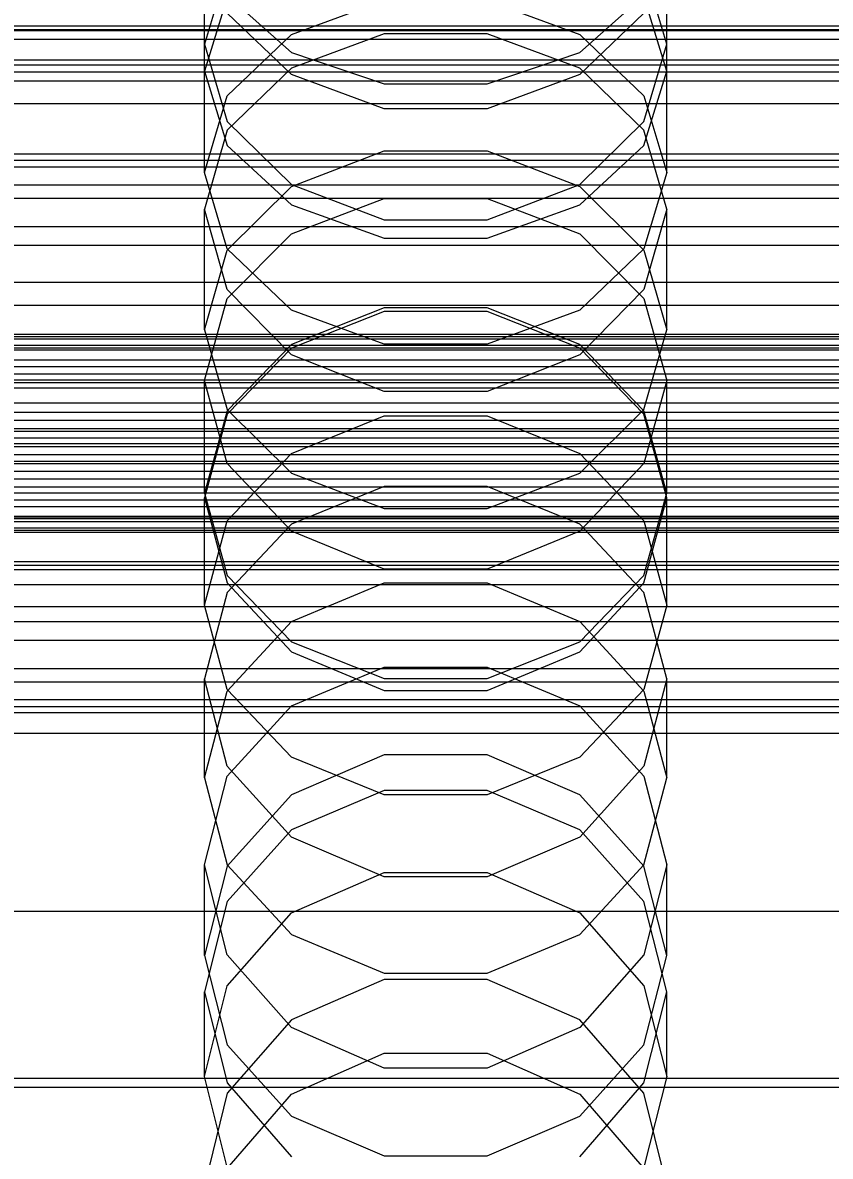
# Model space of a CAD drawing. Header units: millimetres. Extents: x -1970 to 34302, y -65268 to 6837.
# Drawn here: x -107.5 to -34.2, y -34122.2 to -34019.3 of the extents above; entities that cross this region are included whole.
import ezdxf

# ---------------------------------------------------------------- set-up
doc = ezdxf.new("R2010")
doc.units = ezdxf.units.MM
for name, color, linetype, lineweight in [('COTAS_O', 1, 'Continuous', 0), ('frontal_briquetadora', 7, 'Continuous', 0), ('frontal_C01', 7, 'Continuous', 0), ('frontal_C02', 7, 'Continuous', 0), ('frontal_mezcladora', 7, 'Continuous', 0)]:
    doc.layers.add(name, color=color, linetype=linetype, lineweight=lineweight)
doc.dimstyles.new('R19_100', dxfattribs={"dimtxt": 250, "dimasz": 150, "dimexe": 150, "dimexo": 80, "dimgap": 100, "dimtad": 1, "dimtih": 1, "dimtoh": 1, "dimdsep": 46, "dimcen": 0.09, "dimadec": 0, "dimazin": 0, "dimtfac": 1, "dimtdec": 4, "dimtofl": 0, "dimtmove": 0, "dimatfit": 3, "dimfxl": 1, "dimtolj": 1, "dimtzin": 0, "dimarcsym": 0})

# ---------------------------------------------------------------- blocks, each defined once
blk = doc.blocks.new('*D35')
at = {"layer": 'COTAS_O', "color": 0, "lineweight": -2, "transparency": 16777216}
for p, q in [((-1725, -34320), (-1725, -33550)), ((1725, -34320), (1725, -33550)), ((-1575, -33700), (1575, -33700))]:
    blk.add_line(p, q, dxfattribs=at)
at = {"layer": 'COTAS_O', "color": 0, "transparency": 16777216}
for points in [[(-1575, -33675), (-1575, -33725), (-1725, -33700)], [(1575, -33675), (1575, -33725), (1725, -33700)]]:
    blk.add_solid(points, dxfattribs=at)
at = {"layer": 'Defpoints', "color": 0, "transparency": 16777216}
for p in [(1725, -33700), (-1725, -34400), (1725, -34400)]:
    blk.add_point(p, dxfattribs=at)
blk = doc.blocks.new('*D38')
at = {"layer": 'COTAS_O', "color": 0, "lineweight": -2, "transparency": 16777216}
for p, q in [((-570, -33700), (200, -33700)), ((50, -34750), (50, -33850)), ((-570, -34900), (200, -34900))]:
    blk.add_line(p, q, dxfattribs=at)
at = {"layer": 'COTAS_O', "color": 0, "transparency": 16777216}
for points in [[(25, -33850), (75, -33850), (50, -33700)], [(25, -34750), (75, -34750), (50, -34900)]]:
    blk.add_solid(points, dxfattribs=at)
at = {"layer": 'Defpoints', "color": 0, "transparency": 16777216}
for p in [(-650, -33700), (50, -33700), (-650, -34900)]:
    blk.add_point(p, dxfattribs=at)
blk = doc.blocks.new('*D39')
at = {"layer": 'COTAS_O', "color": 0, "lineweight": -2, "transparency": 16777216}
for p, q in [((-650, -34820), (-650, -34050)), ((650, -34820), (650, -34050)), ((-500, -34200), (500, -34200))]:
    blk.add_line(p, q, dxfattribs=at)
at = {"layer": 'COTAS_O', "color": 0, "transparency": 16777216}
for points in [[(-500, -34175), (-500, -34225), (-650, -34200)], [(500, -34175), (500, -34225), (650, -34200)]]:
    blk.add_solid(points, dxfattribs=at)
at = {"layer": 'Defpoints', "color": 0, "transparency": 16777216}
for p in [(650, -34200), (-650, -34900), (650, -34900)]:
    blk.add_point(p, dxfattribs=at)

msp = doc.modelspace()

# ---------------------------------------------------------------- linework, layer by layer
at = {"layer": 'frontal_briquetadora'}
for p, q in [((-91, -34023.669), (-91, -34011.581)), ((-49, -34023.669), (-49, -34011.581)), ((-88.92, -34014.352), (-91, -34021.231)), ((-49, -34021.231), (-51.08, -34014.351)), ((-88.92, -34016.918), (-91, -34023.669)), ((-88.92, -34016.808), (-83.093, -34021.975)), ((-56.907, -34021.975), (-51.08, -34016.808)), ((-49, -34023.669), (-51.08, -34016.918)), ((-83.093, -34020.357), (-74.673, -34017.265)), ((-65.327, -34017.265), (-56.907, -34020.357)), ((-83.094, -34023.977), (-88.92, -34018.404)), ((-51.08, -34018.404), (-56.906, -34023.977)), ((-88.92, -34025.929), (-83.093, -34020.357)), ((-74.674, -34020.296), (-83.094, -34023.397)), ((-65.326, -34020.296), (-74.674, -34020.296)), ((-56.906, -34023.397), (-65.326, -34020.296)), ((-56.907, -34020.357), (-51.08, -34025.929)), ((-91, -34032.877), (-91, -34021.231)), ((-91, -34021.231), (-88.92, -34028.248)), ((-83.093, -34021.975), (-74.673, -34024.842)), ((-65.327, -34024.842), (-56.907, -34021.975)), ((-51.08, -34028.248), (-49, -34021.231)), ((-49, -34032.877), (-49, -34021.231)), ((-91, -34023.669), (-88.92, -34030.42)), ((-83.094, -34023.397), (-88.92, -34029.048)), ((-74.674, -34027.11), (-83.094, -34023.977)), ((-56.906, -34023.977), (-65.326, -34027.11)), ((-51.08, -34029.048), (-56.906, -34023.397)), ((-51.08, -34030.42), (-49, -34023.669)), ((-74.673, -34024.842), (-65.327, -34024.842)), ((-91, -34032.877), (-88.92, -34025.929)), ((-51.08, -34025.929), (-49, -34032.877)), ((-65.326, -34027.11), (-74.674, -34027.11)), ((-88.92, -34028.248), (-83.094, -34033.973)), ((-56.906, -34033.973), (-51.08, -34028.248)), ((-88.92, -34029.048), (-91, -34036.213)), ((-49, -34036.213), (-51.08, -34029.048)), ((-88.92, -34030.42), (-83.093, -34035.834)), ((-83.093, -34034.145), (-74.673, -34030.928)), ((-74.673, -34030.928), (-65.327, -34030.928)), ((-65.327, -34030.928), (-56.907, -34034.145)), ((-56.907, -34035.834), (-51.08, -34030.42)), ((-88.92, -34039.824), (-91, -34032.877)), ((-49, -34032.877), (-51.08, -34039.824)), ((-88.92, -34039.942), (-83.093, -34034.145)), ((-83.094, -34033.973), (-74.674, -34037.189)), ((-65.326, -34037.189), (-56.906, -34033.973)), ((-56.907, -34034.145), (-51.08, -34039.942)), ((-83.094, -34038.466), (-74.674, -34035.24)), ((-74.674, -34035.24), (-65.326, -34035.24)), ((-65.326, -34035.24), (-56.906, -34038.466)), ((-88.92, -34043.507), (-91, -34036.213)), ((-91, -34047.171), (-91, -34036.213)), ((-83.093, -34035.834), (-74.673, -34038.839)), ((-65.327, -34038.839), (-56.907, -34035.834)), ((-49, -34036.213), (-51.08, -34043.507)), ((-49, -34047.171), (-49, -34036.213)), ((-74.674, -34037.189), (-65.326, -34037.189)), ((-88.92, -34044.338), (-83.094, -34038.466)), ((-56.906, -34038.466), (-51.08, -34044.338)), ((-74.673, -34038.839), (-65.327, -34038.839)), ((-91, -34047.171), (-88.92, -34039.942)), ((-83.093, -34045.396), (-88.92, -34039.824)), ((-51.08, -34039.824), (-56.907, -34045.396)), ((-51.08, -34039.942), (-49, -34047.171)), ((-83.094, -34049.448), (-88.92, -34043.507)), ((-51.08, -34043.507), (-56.906, -34049.448)), ((-91, -34051.77), (-88.92, -34044.338)), ((-51.08, -34044.338), (-49, -34051.77)), ((-74.674, -34045.526), (-83.094, -34048.83)), ((-74.673, -34045.18), (-83.093, -34048.514)), ((-74.673, -34048.488), (-83.093, -34045.396)), ((-65.326, -34045.526), (-74.674, -34045.526)), ((-65.327, -34045.18), (-74.673, -34045.18)), ((-56.907, -34048.514), (-65.327, -34045.18)), ((-56.907, -34045.396), (-65.327, -34048.488)), ((-56.906, -34048.83), (-65.326, -34045.526)), ((-91, -34047.171), (-88.92, -34054.4)), ((-51.08, -34054.4), (-49, -34047.171)), ((-83.093, -34048.514), (-88.92, -34054.522)), ((-83.094, -34048.83), (-88.92, -34054.842)), ((-65.327, -34048.488), (-74.673, -34048.488)), ((-51.08, -34054.522), (-56.907, -34048.514)), ((-51.08, -34054.842), (-56.906, -34048.83)), ((-74.674, -34052.781), (-83.094, -34049.448)), ((-56.906, -34049.448), (-65.326, -34052.781)), ((-88.92, -34059.324), (-91, -34051.77)), ((-91, -34062.014), (-91, -34051.77)), ((-49, -34051.77), (-51.08, -34059.324)), ((-49, -34062.014), (-49, -34051.77)), ((-160, -34051.97), (200, -34051.97)), ((-65.326, -34052.781), (-74.674, -34052.781)), ((-88.92, -34054.522), (-91, -34062.014)), ((-88.92, -34054.842), (-91, -34062.443)), ((-88.92, -34054.4), (-83.093, -34060.197)), ((-83.093, -34058.398), (-74.673, -34054.99)), ((-74.673, -34054.99), (-65.327, -34054.99)), ((-65.327, -34054.99), (-56.907, -34058.398)), ((-56.907, -34060.197), (-51.08, -34054.4)), ((-49, -34062.014), (-51.08, -34054.522)), ((-49, -34062.443), (-51.08, -34054.842)), ((-160, -34056.386), (200, -34056.386)), ((-88.92, -34064.539), (-83.093, -34058.398)), ((-56.907, -34058.398), (-51.08, -34064.539)), ((-160, -34060.009), (200, -34060.009)), ((-83.094, -34065.466), (-88.92, -34059.324)), ((-51.08, -34059.324), (-56.906, -34065.466)), ((-83.093, -34060.197), (-74.673, -34063.414)), ((-65.327, -34063.414), (-56.907, -34060.197)), ((-91, -34062.014), (-88.92, -34069.506)), ((-74.674, -34061.412), (-83.094, -34064.828)), ((-65.326, -34061.412), (-74.674, -34061.412)), ((-56.906, -34064.828), (-65.326, -34061.412)), ((-51.08, -34069.506), (-49, -34062.014)), ((-91, -34072.197), (-91, -34062.443)), ((-91, -34062.443), (-88.92, -34070.159)), ((-51.08, -34070.159), (-49, -34062.443)), ((-49, -34072.197), (-49, -34062.443)), ((-160, -34064.151), (200, -34064.151)), ((-74.673, -34063.414), (-65.327, -34063.414)), ((-91, -34072.197), (-88.92, -34064.539)), ((-83.094, -34064.828), (-88.92, -34071.036)), ((-51.08, -34071.036), (-56.906, -34064.828)), ((-51.08, -34064.539), (-49, -34072.197)), ((-74.674, -34068.909), (-83.094, -34065.466)), ((-56.906, -34065.466), (-65.326, -34068.909)), ((-160, -34068.567), (200, -34068.567)), ((-65.326, -34068.909), (-74.674, -34068.909)), ((-88.92, -34069.506), (-83.093, -34075.515)), ((-88.92, -34070.159), (-83.094, -34076.428)), ((-83.093, -34073.656), (-74.673, -34070.144)), ((-74.673, -34070.144), (-65.327, -34070.144)), ((-65.327, -34070.144), (-56.907, -34073.656)), ((-56.907, -34075.515), (-51.08, -34069.506)), ((-56.906, -34076.428), (-51.08, -34070.159)), ((-88.92, -34071.036), (-91, -34078.875)), ((-49, -34078.875), (-51.08, -34071.036)), ((-88.92, -34079.855), (-91, -34072.197)), ((-49, -34072.197), (-51.08, -34079.855)), ((-88.92, -34079.984), (-83.093, -34073.656)), ((-56.907, -34073.656), (-51.08, -34079.984)), ((-83.093, -34075.515), (-74.673, -34078.849)), ((-65.327, -34078.849), (-56.907, -34075.515)), ((-83.094, -34076.428), (-74.674, -34079.94)), ((-65.326, -34079.94), (-56.906, -34076.428)), ((-83.094, -34081.332), (-74.674, -34077.812)), ((-74.674, -34077.812), (-65.326, -34077.812)), ((-65.326, -34077.812), (-56.906, -34081.332)), ((-88.92, -34086.819), (-91, -34078.875)), ((-91, -34087.875), (-91, -34078.875)), ((-74.673, -34078.849), (-65.327, -34078.849)), ((-49, -34078.875), (-51.08, -34086.82)), ((-49, -34087.875), (-49, -34078.875)), ((-91, -34087.875), (-88.92, -34079.984)), ((-83.093, -34085.996), (-88.92, -34079.855)), ((-74.674, -34079.94), (-65.326, -34079.94)), ((-51.08, -34079.855), (-56.907, -34085.996)), ((-51.08, -34079.984), (-49, -34087.875)), ((-88.92, -34087.722), (-83.094, -34081.332)), ((-56.906, -34081.332), (-51.08, -34087.722)), ((-74.673, -34085.792), (-83.093, -34089.399)), ((-65.327, -34085.792), (-74.673, -34085.792)), ((-56.907, -34089.399), (-65.327, -34085.792)), ((-83.094, -34093.266), (-88.92, -34086.819)), ((-74.673, -34089.404), (-83.093, -34085.996)), ((-56.907, -34085.996), (-65.327, -34089.404)), ((-51.08, -34086.82), (-56.906, -34093.266)), ((-91, -34095.779), (-88.92, -34087.722)), ((-91, -34087.875), (-88.92, -34095.766)), ((-51.08, -34087.722), (-49, -34095.779)), ((-51.08, -34095.766), (-49, -34087.875)), ((-74.674, -34089.012), (-83.094, -34092.596)), ((-65.326, -34089.012), (-74.674, -34089.012)), ((-56.906, -34092.596), (-65.326, -34089.012)), ((-83.093, -34089.399), (-88.92, -34095.899)), ((-65.327, -34089.404), (-74.673, -34089.404)), ((-51.08, -34095.899), (-56.907, -34089.399)), ((-83.094, -34092.596), (-88.92, -34099.099)), ((-51.08, -34099.099), (-56.906, -34092.596)), ((-74.674, -34096.873), (-83.094, -34093.266)), ((-56.906, -34093.266), (-65.326, -34096.873)), ((-88.92, -34103.933), (-91, -34095.779)), ((-91, -34104.004), (-91, -34095.779)), ((-88.92, -34095.899), (-91, -34104.004)), ((-88.92, -34095.766), (-83.093, -34102.094)), ((-56.907, -34102.094), (-51.08, -34095.766)), ((-49, -34095.779), (-51.08, -34103.933)), ((-49, -34104.004), (-51.08, -34095.899)), ((-49, -34104.004), (-49, -34095.779)), ((-83.093, -34100.145), (-74.673, -34096.48)), ((-65.326, -34096.873), (-74.674, -34096.873)), ((-74.673, -34096.48), (-65.327, -34096.48)), ((-65.327, -34096.48), (-56.907, -34100.145)), ((-88.92, -34099.099), (-91, -34107.292)), ((-49, -34107.292), (-51.08, -34099.099)), ((200, -34100), (-160, -34100)), ((-88.92, -34106.751), (-83.093, -34100.145)), ((-56.907, -34100.145), (-51.08, -34106.751)), ((-83.093, -34102.094), (-74.673, -34105.606)), ((-65.327, -34105.606), (-56.907, -34102.094)), ((-91, -34104.004), (-88.92, -34112.109)), ((-83.094, -34110.541), (-88.92, -34103.933)), ((-51.08, -34103.933), (-56.906, -34110.541)), ((-51.08, -34112.109), (-49, -34104.004)), ((-74.674, -34106.182), (-83.094, -34109.855)), ((-65.326, -34106.182), (-74.674, -34106.182)), ((-74.673, -34105.606), (-65.327, -34105.606)), ((-56.906, -34109.855), (-65.326, -34106.182)), ((-91, -34114.988), (-88.92, -34106.751)), ((-91, -34114.988), (-91, -34107.292)), ((-91, -34107.292), (-88.92, -34115.574)), ((-51.08, -34106.751), (-49, -34114.988)), ((-51.08, -34115.574), (-49, -34107.292)), ((-49, -34114.988), (-49, -34107.292)), ((-83.094, -34109.855), (-88.92, -34116.514)), ((-74.674, -34114.235), (-83.094, -34110.541)), ((-56.906, -34110.541), (-65.326, -34114.235)), ((-51.08, -34116.514), (-56.906, -34109.855)), ((-88.92, -34112.109), (-83.093, -34118.608)), ((-56.907, -34118.608), (-51.08, -34112.109)), ((-83.093, -34116.612), (-74.673, -34112.866)), ((-74.673, -34112.866), (-65.327, -34112.866)), ((-65.327, -34112.866), (-56.907, -34116.612)), ((-65.326, -34114.235), (-74.674, -34114.235)), ((-88.92, -34123.224), (-91, -34114.988)), ((-88.92, -34115.574), (-83.094, -34122.28)), ((-56.906, -34122.28), (-51.08, -34115.574)), ((-49, -34114.988), (-51.08, -34123.224)), ((-88.92, -34116.514), (-91, -34124.892)), ((-88.92, -34123.363), (-83.093, -34116.612)), ((-56.907, -34116.612), (-51.08, -34123.363)), ((-49, -34124.892), (-51.08, -34116.514)), ((-83.093, -34118.608), (-74.673, -34122.215)), ((-65.327, -34122.215), (-56.907, -34118.608)), ((-74.673, -34122.215), (-65.327, -34122.215))]:
    msp.add_line(p, q, dxfattribs=at)
at = {"layer": 'frontal_C01'}
for p, q in [((430, -34019.596), (-430, -34019.596)), ((430, -34024.596), (-430, -34024.596)), ((0, -34026.66), (-130, -34026.66)), ((-130, -34031.202), (130, -34031.202)), ((-130, -34031.755), (130, -34031.755)), ((-130, -34032.379), (0, -34032.379)), ((-130, -34032.379), (130, -34032.379)), ((-130, -34033.998), (130, -34033.998)), ((-130, -34035.204), (130, -34035.204)), ((-130, -34037.781), (130, -34037.781)), ((-130, -34039.486), (130, -34039.486)), ((-130, -34042.844), (130, -34042.844)), ((-130, -34044.932), (130, -34044.932)), ((-148, -34047.584), (148, -34047.584)), ((-148, -34047.779), (148, -34047.779)), ((-148, -34048.001), (148, -34048.001)), ((-148, -34048.575), (148, -34048.575)), ((130, -34048.842), (-130, -34048.842)), ((-148, -34049.002), (148, -34049.002)), ((-148, -34049.915), (148, -34049.915)), ((-148, -34050.519), (148, -34050.519)), ((-148, -34051.709), (148, -34051.709)), ((-130, -34051.172), (130, -34051.172)), ((-148, -34052.449), (148, -34052.449)), ((148, -34053.834), (-148, -34053.834)), ((-148, -34054.659), (148, -34054.659)), ((-130, -34055.368), (130, -34055.368)), ((-148, -34056.146), (148, -34056.146)), ((-148, -34057.001), (148, -34057.001)), ((-130, -34057.779), (130, -34057.779)), ((-148, -34058.488), (148, -34058.488)), ((-148, -34059.313), (148, -34059.313)), ((-148, -34060.699), (148, -34060.699)), ((-148, -34061.438), (148, -34061.438)), ((-130, -34061.976), (130, -34061.976)), ((-148, -34062.628), (148, -34062.628)), ((-148, -34063.232), (148, -34063.232)), ((-148, -34064.145), (148, -34064.145)), ((-148, -34064.573), (148, -34064.573)), ((-148, -34065.147), (148, -34065.147)), ((-130, -34064.305), (130, -34064.305)), ((-148, -34065.368), (148, -34065.368)), ((-148, -34065.563), (148, -34065.563)), ((-130, -34068.215), (130, -34068.215)), ((-130, -34070.303), (130, -34070.303)), ((-130, -34073.661), (130, -34073.661)), ((-130, -34075.366), (130, -34075.366)), ((-130, -34077.943), (130, -34077.943)), ((-130, -34079.149), (130, -34079.149)), ((-130, -34080.768), (130, -34080.768)), ((-130, -34081.392), (130, -34081.392)), ((-130, -34081.945), (130, -34081.945)), ((-425, -34115.14), (425, -34115.14)), ((-450, -34115.971), (450, -34115.971))]:
    msp.add_line(p, q, dxfattribs=at)
at = {"layer": 'frontal_C02'}
for p, q in [((-130, -34019.906), (130, -34019.906)), ((-130, -34020.79), (130, -34020.79)), ((-130, -34022.655), (130, -34022.655)), ((-130, -34023.113), (130, -34023.113)), ((-130, -34023.749), (130, -34023.749)), ((-425, -34057.502), (425, -34057.502)), ((430, -34059.136), (-430, -34059.136)), ((430, -34064.136), (-430, -34064.136)), ((425, -34068.978), (-425, -34068.978)), ((425, -34072.349), (-425, -34072.349)), ((-425, -34083.825), (425, -34083.825))]:
    msp.add_line(p, q, dxfattribs=at)
at = {"layer": 'frontal_mezcladora'}
for p, q in [((-280, -34020), (280, -34020)), ((-260, -34020), (260, -34020)), ((-260, -34060), (260, -34060))]:
    msp.add_line(p, q, dxfattribs=at)

# ---------------------------------------------------------------- dimensions: what is measured, and where the dimension line sits
at = {"layer": 'COTAS_O'}
for p1, p2, distance, picture, middle in [((-1725, -34400), (1725, -34400), 700, '*D35', (0, -33700)), ((-650, -34900), (-650, -33700), -700, '*D38', (50, -34300)), ((-650, -34900), (650, -34900), 700, '*D39', (0, -34200))]:
    dim = msp.add_aligned_dim(p1=p1, p2=p2, distance=distance, text='<> O', dimstyle='R19_100', dxfattribs=at)
    dim.commit()
    dim.dimension.update_dxf_attribs({"geometry": picture, "text_midpoint": middle})

doc.saveas('drawing.dxf')
